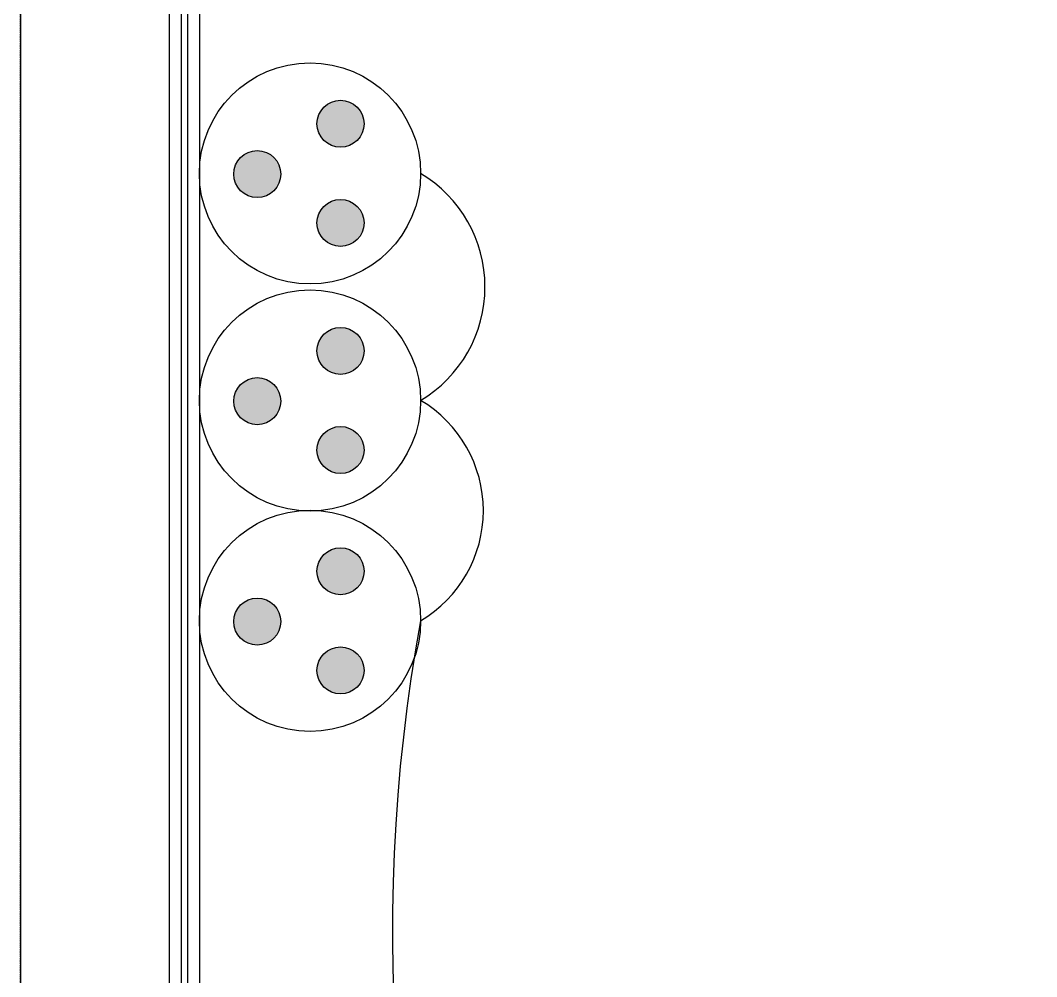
# Model space of a CAD drawing. Header units: millimetres. Extents: x 71819 to 78266, y 23672 to 38445.
# Drawn here: x 73897 to 74067.4, y 32809.8 to 32970.1 of the extents above; entities that cross this region are included whole.
import ezdxf

# ---------------------------------------------------------------- set-up
doc = ezdxf.new("R2010")
doc.units = ezdxf.units.MM
doc.linetypes.add('DASHED2', pattern=[0.375, 0.25, -0.125])
for name, color, linetype in [('Plan Archi', 8, 'Continuous'), ('prise', 1, 'Continuous'), ('PRISES DE COURANT', 5, 'Continuous')]:
    doc.layers.add(name, color=color, linetype=linetype)

# ---------------------------------------------------------------- blocks, each defined once
blk = doc.blocks.new('Prise de courant normale')
at = {"layer": 'prise', "linetype": 'Continuous'}
for points in [[(-122.5, 51.1, 1), (-43.6, 51.1, 1)], [(43.6, 51.1, 1), (122.5, 51.1, 1)], [(-38.3, -88.5, 1), (40.6, -88.5, 1)]]:
    blk.add_hatch(color=5, dxfattribs=at).paths.add_polyline_path(points, flags=0)
at = {"layer": 'prise', "color": 1, "linetype": 'Continuous'}
blk.add_circle((0, 0), 185.4, dxfattribs=at)
at = {"layer": 'prise', "color": 5, "linetype": 'Continuous'}
for centre in [(-83.1, 51.1), (83.1, 51.1), (1.2, -88.5)]:
    blk.add_circle(centre, 39.4, dxfattribs=at)

msp = doc.modelspace()

# ---------------------------------------------------------------- linework, layer by layer
at = {"layer": 'Plan Archi', "linetype": 'DASHED2'}
msp.add_line((73897.05, 32524.66), (73897.05, 33235.93), dxfattribs=at)
at = {"layer": 'Plan Archi'}
for p, q in [((73897.05, 33090.29), (73897.05, 32670.29)), ((73922.05, 32675.29), (73922.05, 33085.29)), ((73924.05, 32676.79), (73924.05, 33083.79)), ((73925.05, 33083.79), (73925.05, 32676.79)), ((73927.05, 33085.29), (73927.05, 32675.29))]:
    msp.add_line(p, q, dxfattribs=at)
at = {"layer": 'PRISES DE COURANT', "color": 6}
for centre, radius, start, end in [((73952.73, 32925.4), 22.18, 300.9217, 59.0783), ((73953.16, 32887.9), 21.48, 300.7007, 59.2992), ((74245.48, 32817.69), 286.07, 169.5792, 231.4898)]:
    msp.add_arc(centre, radius, start, end, dxfattribs=at)

# ---------------------------------------------------------------- block references
at = {"layer": 'PRISES DE COURANT', "xscale": 0.1, "yscale": 0.1, "zscale": 0.1, "rotation": 270}
for p in [(73945.59, 32944.43), (73945.59, 32906.37), (73945.59, 32869.43)]:
    msp.add_blockref('Prise de courant normale', p, dxfattribs=at)

doc.saveas('drawing.dxf')
